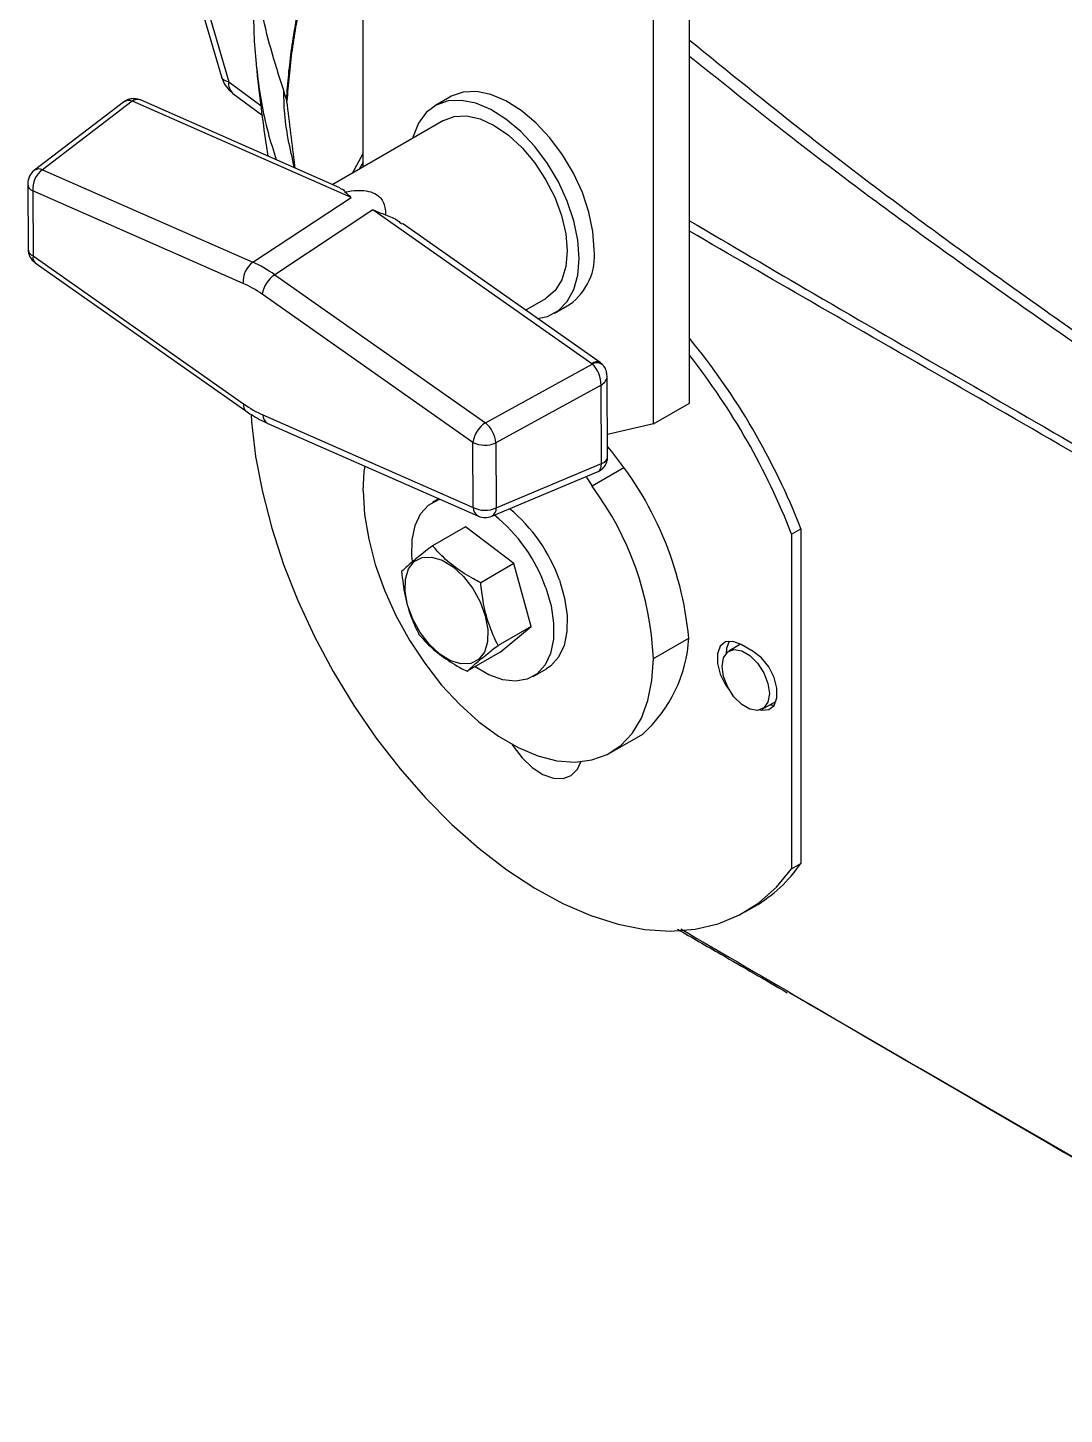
# Model space of a CAD drawing. Extents: x 9.3 to 87.2, y 0.6 to 68.8.
# Drawn here: x 10.31 to 14.1, y 48.03 to 53.1 of the extents above; entities that cross this region are included whole.
import ezdxf

# ---------------------------------------------------------------- set-up
doc = ezdxf.new("R2010")
doc.units = 0
doc.header["$MEASUREMENT"] = 0
doc.layers.add('OBJECT', color=7, linetype='CONTINUOUS')

msp = doc.modelspace()

# ---------------------------------------------------------------- linework, layer by layer
at = {"layer": 'OBJECT'}
for p, q in [((11.5349, 52.5874), (11.5349, 56.4885)), ((12.7278, 51.7242), (12.7278, 55.9525)), ((12.5956, 51.6478), (12.5956, 55.8762)), ((10.8597, 53.4499), (11.0159, 52.9159)), ((10.8862, 53.4336), (11.0428, 52.8982)), ((11.0428, 52.8982), (11.16, 52.8115)), ((11.0582, 52.8561), (11.1645, 52.7774)), ((10.6582, 52.824), (10.3323, 52.5749)), ((10.6895, 52.8274), (10.362, 52.5771)), ((11.4903, 52.4757), (10.6907, 52.827)), ((11.4497, 52.5113), (10.7202, 52.8318)), ((11.8516, 52.8424), (11.7965, 52.8106)), ((11.8277, 52.7565), (11.4232, 52.5229)), ((11.4949, 52.5643), (11.5349, 52.6365)), ((11.5349, 52.605), (11.5202, 52.5789)), ((10.362, 52.5771), (11.1313, 52.239)), ((11.286, 52.5832), (11.2851, 52.591)), ((10.3078, 52.525), (10.3089, 52.2874)), ((10.3261, 52.4998), (10.3272, 52.2621)), ((11.0954, 52.1617), (10.3261, 52.4998)), ((11.1313, 52.239), (11.4903, 52.4757)), ((11.5702, 52.4301), (11.2111, 52.1934)), ((12.3708, 51.8677), (11.5702, 52.4301)), ((12.4009, 51.8721), (11.6779, 52.38)), ((10.3272, 52.2621), (11.0974, 51.721)), ((10.3354, 52.2365), (11.1057, 51.6954)), ((11.2111, 52.1934), (11.9814, 51.6523)), ((11.9355, 51.5807), (11.1652, 52.1218)), ((12.128, 52.0638), (12.2027, 52.1069)), ((12.234, 52.0528), (12.2891, 52.0846)), ((11.9814, 51.6523), (12.3718, 51.8668)), ((12.4042, 51.79), (12.0199, 51.5789)), ((12.4056, 51.503), (12.4042, 51.79)), ((12.4279, 51.5256), (12.4265, 51.8227)), ((11.1673, 51.6811), (11.9366, 51.3431)), ((12.5956, 51.6478), (12.7278, 51.7242)), ((11.1864, 51.6494), (11.9557, 51.3114)), ((12.5956, 51.6478), (12.4275, 51.609)), ((11.9366, 51.3431), (11.9355, 51.5807)), ((12.0199, 51.5789), (12.021, 51.3413)), ((12.021, 51.3413), (12.4056, 51.503)), ((12.4882, 51.4874), (12.3716, 51.42)), ((12.005, 51.311), (12.3942, 51.4747)), ((11.8114, 51.3748), (11.7882, 51.3613)), ((11.9087, 51.2725), (11.7881, 51.2029)), ((12.0849, 51.1375), (11.9087, 51.2725)), ((13.1012, 51.2447), (13.1351, 51.2643)), ((13.1012, 51.2447), (13.1012, 50.0226)), ((13.1351, 51.2643), (13.1351, 50.0422)), ((12.0849, 51.1375), (11.9644, 51.0679)), ((12.1482, 50.9081), (12.0849, 51.1375)), ((12.1482, 50.9081), (12.0277, 50.8385)), ((12.0351, 50.8137), (12.1482, 50.9081)), ((12.5956, 50.7908), (12.7253, 50.8657)), ((12.9144, 50.8435), (12.8718, 50.8176)), ((12.9604, 50.8169), (12.9166, 50.8422)), ((12.0351, 50.8137), (11.9146, 50.7441)), ((12.1556, 50.7248), (12.2051, 50.7534)), ((12.9938, 50.6063), (13.0439, 50.6338)), ((12.4402, 50.4474), (12.5569, 50.5148)), ((13.1012, 50.0226), (13.1351, 50.0422)), ((12.9319, 49.8652), (12.9658, 49.8848))]:
    msp.add_line(p, q, dxfattribs=at)
at = {"layer": 'OBJECT', "flags": 128}
for points in [[(12.3797, 52.2849), (12.3748, 52.3516), (12.36, 52.4218), (12.3359, 52.4934), (12.3033, 52.5641), (12.2633, 52.6315), (12.217, 52.6935), (12.166, 52.7481), (12.1119, 52.7936), (12.0565, 52.8284), (12.0015, 52.8515), (11.9488, 52.8622), (11.8999, 52.86), (11.8566, 52.8452), (11.8516, 52.8424)], [(12.3246, 52.2531), (12.3196, 52.3198), (12.3049, 52.39), (12.2808, 52.4616), (12.2482, 52.5322), (12.2081, 52.5996), (12.1618, 52.6616), (12.1108, 52.7163), (12.0567, 52.7617), (12.0013, 52.7966), (11.9464, 52.8197), (11.8936, 52.8304), (11.8448, 52.8282), (11.8014, 52.8133), (11.7649, 52.7861), (11.7365, 52.7476), (11.717, 52.6989), (11.7151, 52.6914)], [(11.8277, 52.7565), (11.8667, 52.7711), (11.9124, 52.7733), (11.9621, 52.7624), (12.0138, 52.7387), (12.0655, 52.7033), (12.1154, 52.6574), (12.1613, 52.6028), (12.2017, 52.5417), (12.2349, 52.4764), (12.2596, 52.4093), (12.275, 52.3431), (12.2804, 52.2803), (12.2756, 52.2233), (12.2607, 52.1743), (12.2365, 52.1352), (12.2037, 52.1075), (12.2027, 52.1069)], [(12.1717, 52.0332), (12.2081, 52.041), (12.2482, 52.0622), (12.2808, 52.0951), (12.3049, 52.139), (12.3196, 52.1922), (12.3246, 52.2531)], [(11.1243, 51.6827), (11.1262, 51.6551), (11.1412, 51.529), (11.1659, 51.3994), (11.2001, 51.2676), (11.2436, 51.1349), (11.2959, 51.0024), (11.3566, 50.8715), (11.425, 50.7433), (11.5005, 50.6191), (11.5824, 50.5), (11.67, 50.3871), (11.7624, 50.2816), (11.8587, 50.1843), (11.9581, 50.0963), (12.0595, 50.0183), (12.1622, 49.9511), (12.265, 49.8953), (12.367, 49.8514), (12.4673, 49.8199), (12.5649, 49.801), (12.6589, 49.795), (12.7484, 49.8018), (12.8326, 49.8214), (12.9107, 49.8537), (12.9819, 49.8982), (13.0456, 49.9547), (13.1012, 50.0226)], [(11.5349, 51.4031), (11.5387, 51.4739), (11.5412, 51.4935)], [(12.3504, 51.4562), (12.355, 51.4468), (12.3716, 51.42)], [(11.5349, 51.4031), (11.5399, 51.3169), (11.5546, 51.2265), (11.5788, 51.1338), (11.6121, 51.0403), (11.6539, 50.9479), (11.7033, 50.8583), (11.7594, 50.7732), (11.8213, 50.694), (11.8877, 50.6224), (11.9573, 50.5596), (12.0291, 50.5069), (12.1014, 50.4651), (12.1731, 50.4351), (12.2428, 50.4174), (12.3092, 50.4123), (12.3711, 50.4201), (12.4272, 50.4404), (12.4766, 50.473), (12.5184, 50.5172), (12.5517, 50.5722), (12.5759, 50.6369), (12.5906, 50.7103), (12.5956, 50.7908)], [(11.7151, 51.1454), (11.713, 51.1664), (11.7136, 51.2249), (11.7241, 51.2764), (11.7441, 51.319), (11.7729, 51.3509), (11.8093, 51.371), (11.8155, 51.373)], [(11.989, 50.8514), (11.9776, 50.8142), (11.9567, 50.7873), (11.9278, 50.7726), (11.8928, 50.7711), (11.8542, 50.7829), (11.8145, 50.8072), (11.7765, 50.8423), (11.7428, 50.8859), (11.7156, 50.935), (11.6968, 50.9862), (11.6877, 51.0361), (11.6889, 51.0812), (11.7004, 51.1185), (11.7213, 51.1454), (11.7502, 51.1601), (11.7851, 51.1616), (11.8238, 51.1498), (11.8634, 51.1254), (11.9014, 51.0903), (11.9352, 51.0467), (11.9624, 50.9976), (11.9811, 50.9464), (11.9902, 50.8965), (11.989, 50.8514)], [(12.2519, 51.0771), (12.2709, 51.0115), (12.2803, 50.9483), (12.2797, 50.8898), (12.2692, 50.8383), (12.2492, 50.7957), (12.2204, 50.7638), (12.2051, 50.7534)], [(12.2024, 51.0485), (12.2214, 50.9829), (12.2308, 50.9197), (12.2302, 50.8612), (12.2197, 50.8097), (12.1997, 50.7672), (12.1709, 50.7352), (12.1345, 50.7151), (12.0918, 50.7076), (12.0446, 50.713), (11.9945, 50.7311), (11.9438, 50.7609)], [(12.9166, 50.8422), (12.8864, 50.8535), (12.8598, 50.8512), (12.8401, 50.8354), (12.8296, 50.8081), (12.8296, 50.7727), (12.8401, 50.7333), (12.8598, 50.6948), (12.8728, 50.6768)], [(13.0198, 50.6626), (13.0146, 50.6315), (12.9997, 50.6102), (12.9767, 50.6012), (12.9486, 50.6057), (12.9186, 50.623), (12.8904, 50.651), (12.8675, 50.6865), (12.8525, 50.7251), (12.8473, 50.7622), (12.8525, 50.7933), (12.8675, 50.8146), (12.8904, 50.8236), (12.9186, 50.8192), (12.9486, 50.8019), (12.9767, 50.7738), (12.9997, 50.7383), (13.0146, 50.6997), (13.0198, 50.6626)], [(12.8734, 50.8542), (12.8635, 50.8277), (12.8622, 50.8095)], [(12.9848, 50.6027), (12.9907, 50.6015), (13.0173, 50.6039), (13.037, 50.6196), (13.0475, 50.6469), (13.0475, 50.6823), (13.037, 50.7217), (13.0173, 50.7603), (12.9907, 50.7933), (12.9604, 50.8169)], [(13.0217, 50.6216), (13.0246, 50.6211), (13.0376, 50.6205)], [(12.0788, 50.4769), (12.0828, 50.4707), (12.1157, 50.4276), (12.1528, 50.3923), (12.1917, 50.367), (12.23, 50.3533), (12.2653, 50.3521), (12.2953, 50.3635), (12.3182, 50.3867), (12.3307, 50.4135)]]:
    msp.add_lwpolyline(points, dxfattribs=at)
at = {"layer": 'OBJECT'}
for centre, radius, start, end in [((11.0887, 52.8912), 0.0464, 171.2245, 229.087), ((10.7066, 52.8133), 0.0222, 80.9723, 140.5057), ((10.7098, 52.8029), 0.0307, 70.1969, 128.2487), ((10.3703, 52.5253), 0.0625, 127.3911, 180.2682), ((10.4143, 52.5058), 0.0885, 126.2991, 183.8995), ((10.349, 52.5494), 0.0305, 65.009, 123.2183), ((10.3385, 52.528), 0.0308, 185.628, 246.3171), ((10.3714, 52.2876), 0.0625, 180.2682, 234.9112), ((10.3396, 52.2904), 0.0308, 185.628, 246.3174), ((10.3533, 52.2564), 0.0268, 167.6874, 228.0661), ((11.1836, 52.1678), 0.0885, 126.299, 183.8995), ((12.162, 52.2628), 0.2188, 305.5011, 5.8111), ((11.2711, 52.1045), 0.1073, 124.0086, 170.7081), ((10.7537, 50.3396), 2.5546, 21.2192, 39.3967), ((10.7174, 50.3188), 2.5573, 21.2256, 38.1714), ((12.3892, 51.847), 0.0277, 65.0461, 131.7331), ((12.389, 51.8382), 0.0334, 50.3455, 121.1216), ((11.1236, 51.7153), 0.0268, 167.6873, 228.0661), ((11.2031, 51.681), 0.0358, 179.8479, 242.1552), ((12.0414, 51.5634), 0.1073, 124.0086, 170.7081), ((11.9072, 51.5666), 0.1133, 6.2036, 49.1226), ((11.9796, 51.6678), 0.0976, 243.1211, 294.3658), ((11.4649, 50.7428), 1.2664, 5.5703, 40.5116), ((11.4649, 50.7428), 1.1317, 2.4318, 36.7605), ((11.9807, 51.4301), 0.0976, 243.1209, 294.3659), ((11.9731, 51.3435), 0.0365, 180.5994, 241.4037), ((11.9884, 51.3391), 0.0327, 300.6616, 3.74), ((11.6894, 50.8794), 0.5962, 19.3584, 50.3303), ((11.9808, 51.3686), 0.0625, 246.2805, 292.8047), ((11.6423, 50.8521), 0.5936, 19.3183, 51.218), ((12.213, 50.8957), 0.5132, 312.0714, 356.6478), ((12.6991, 50.3415), 0.5289, 300.2852, 325.5299)]:
    msp.add_arc(centre, radius, start, end, dxfattribs=at)
for centre, major_axis, ratio, start_param, end_param in [((11.1327, 52.944), (0.117, 0.0273), 0.346957, 3.160771, 3.758316), ((10.6928, 52.7718), (-0.0319, 0.0541), 0.662604, 5.623927, 6.363), ((10.6854, 52.8235), (0.00747, 0.00117), 0.539922, 0.701074, 0.907197), ((11.1762, 51.8105), (-0.2528, 0.4319), 0.572326, 5.387621, 5.613959), ((11.132, 51.785), (-0.2182, 0.3798), 0.577362, 5.392589, 5.618927), ((12.3655, 51.8642), (0.0075, -0.00031), 0.680138, 0.608151, 0.814274), ((12.3641, 51.8174), (-0.0236, 0.0582), 0.56093, 4.012195, 5.464134), ((12.3641, 51.8174), (0.0622, 0.0087), 0.634146, 5.322439, 6.199576), ((11.1307, 52.0579), (-0.2182, 0.3798), 0.577362, 2.250997, 2.477334), ((12.3654, 51.5303), (-0.0302, 0.055), 0.485032, 3.090696, 3.950315), ((12.3654, 51.5303), (0.0624, -0.0064), 0.502964, 5.461868, 6.337227)]:
    msp.add_ellipse(centre, major_axis=major_axis, ratio=ratio, start_param=start_param, end_param=end_param, dxfattribs=at)
for points, knots in [([(11.2544, 52.8332), (11.2228, 52.9314), (11.1594, 53.1286), (11.1271, 53.4074), (11.1191, 53.5887), (11.1288, 53.6693), (11.129, 53.6709)], [0, 0, 0, 0, 0.353919, 0.710675, 0.994454, 1, 1, 1, 1]), ([(11.2544, 52.8332), (11.2568, 52.8637), (11.2642, 52.9601), (11.286, 53.1173), (11.3282, 53.2955), (11.3843, 53.4464), (11.4534, 53.5644), (11.5022, 53.629), (11.5336, 53.6545), (11.5349, 53.6556)], [0, 0, 0, 0, 0.092532, 0.292887, 0.493577, 0.693614, 0.843419, 0.993192, 1, 1, 1, 1]), ([(11.5349, 53.6449), (11.53, 53.641), (11.4975, 53.6151), (11.4496, 53.5511), (11.384, 53.4378), (11.3291, 53.2899), (11.2871, 53.1117), (11.2655, 52.9546), (11.258, 52.8585), (11.2557, 52.8282)], [0, 0, 0, 0, 0.024817, 0.165183, 0.305586, 0.505868, 0.706829, 0.90747, 1, 1, 1, 1]), ([(11.1448, 53.3105), (11.1401, 53.2597), (11.1285, 53.1345), (11.1434, 52.9346), (11.1718, 52.7526), (11.2063, 52.6464), (11.217, 52.6135)], [0, 0, 0, 0, 0.21721, 0.534976, 0.855941, 1, 1, 1, 1]), ([(12.7278, 53.0506), (12.8678, 52.9371), (13.1712, 52.6911), (13.6617, 52.3215), (14.0191, 52.0693), (14.1979, 51.9431)], [0, 0, 0, 0, 0.299817, 0.649772, 1, 1, 1, 1]), ([(11.1412, 52.9856), (11.1414, 52.984), (11.1454, 52.9279), (11.1575, 52.8298), (11.1726, 52.7121), (11.1826, 52.6483), (11.186, 52.6271)], [0, 0, 0, 0, 0.012927, 0.463977, 0.82173, 1, 1, 1, 1]), ([(14.1783, 51.9138), (13.9983, 52.0391), (13.638, 52.2898), (13.1542, 52.6493), (12.8586, 52.8862), (12.7278, 52.991)], [0, 0, 0, 0, 0.35783, 0.715946, 1, 1, 1, 1]), ([(11.0169, 52.9156), (11.0195, 52.9077), (11.0253, 52.8901), (11.0409, 52.8703), (11.0535, 52.8599), (11.0582, 52.8561)], [0, 0, 0, 0, 0.335611, 0.749881, 1, 1, 1, 1]), ([(11.2833, 52.5844), (11.2672, 52.6539), (11.2455, 52.7479), (11.2447, 52.843), (11.2445, 52.8677)], [0, 0, 0, 0, 0.7403194, 1, 1, 1, 1]), ([(10.7102, 52.8352), (10.703, 52.8362), (10.6897, 52.838), (10.6716, 52.833), (10.6626, 52.8266), (10.6585, 52.8238)], [0, 0, 0, 0, 0.395868, 0.728893, 1, 1, 1, 1]), ([(10.7202, 52.8318), (10.7193, 52.8322), (10.716, 52.8336), (10.7126, 52.8345), (10.7102, 52.8352)], [0, 0, 0, 0, 0.267837, 1, 1, 1, 1]), ([(11.4489, 52.5091), (11.4554, 52.507), (11.4635, 52.5044), (11.467, 52.4976), (11.4677, 52.4962)], [0, 0, 0, 0, 0.804711, 1, 1, 1, 1]), ([(11.4677, 52.4962), (11.483, 52.4986), (11.5065, 52.5022), (11.5414, 52.5012), (11.5714, 52.4946), (11.5944, 52.4794), (11.6132, 52.4532), (11.6166, 52.4296), (11.6158, 52.4125), (11.6158, 52.4117)], [0, 0, 0, 0, 0.1904568, 0.2931937, 0.4466012, 0.600717, 0.7079219, 0.9855305, 1, 1, 1, 1]), ([(11.4677, 52.4962), (11.4751, 52.4899), (11.4826, 52.4834), (11.4902, 52.4758), (11.4903, 52.4757)], [0, 0, 0, 0, 0.982724, 1, 1, 1, 1]), ([(11.5702, 52.4301), (11.5705, 52.43), (11.5857, 52.4245), (11.6009, 52.418), (11.6158, 52.4117)], [0, 0, 0, 0, 0.017276, 1, 1, 1, 1]), ([(11.6158, 52.4117), (11.6321, 52.406), (11.6545, 52.3983), (11.6715, 52.3824), (11.6761, 52.378)], [0, 0, 0, 0, 0.727369, 1, 1, 1, 1]), ([(12.7278, 52.3906), (12.8799, 52.3012), (13.3762, 52.0091), (14.2222, 51.5262), (14.9122, 51.117), (15.2571, 50.9124)], [0, 0, 0, 0, 0.180841, 0.590416, 1, 1, 1, 1]), ([(15.247, 50.8905), (14.9013, 51.0941), (14.21, 51.5013), (13.3675, 51.981), (12.8751, 52.2668), (12.7278, 52.3523)], [0, 0, 0, 0, 0.412047, 0.824134, 1, 1, 1, 1]), ([(12.4103, 51.864), (12.4096, 51.8648), (12.4067, 51.8677), (12.4034, 51.8703), (12.4009, 51.8721)], [0, 0, 0, 0, 0.2629605, 1, 1, 1, 1]), ([(12.4262, 51.8229), (12.4258, 51.8288), (12.425, 51.8416), (12.4178, 51.8554), (12.4118, 51.8623), (12.4103, 51.864)], [0, 0, 0, 0, 0.39225, 0.852939, 1, 1, 1, 1]), ([(11.1057, 51.6954), (11.1123, 51.6909), (11.1387, 51.6727), (11.1659, 51.6594), (11.1864, 51.6494)], [0, 0, 0, 0, 0.249053, 1, 1, 1, 1]), ([(12.3938, 51.4751), (12.3953, 51.4756), (12.4031, 51.4778), (12.4146, 51.488), (12.4247, 51.5042), (12.4284, 51.5179), (12.4277, 51.525), (12.4276, 51.5261)], [0, 0, 0, 0, 0.071246, 0.369331, 0.674327, 0.949406, 1, 1, 1, 1]), ([(11.7881, 51.2029), (11.7705, 51.1892), (11.7347, 51.1615), (11.698, 51.1304), (11.6819, 51.1149), (11.6751, 51.1084)], [0, 0, 0, 0, 0.359917, 0.730732, 1, 1, 1, 1]), ([(11.9644, 51.0679), (11.9553, 51.0726), (11.9228, 51.0896), (11.8702, 51.1227), (11.8219, 51.1646), (11.7972, 51.1925), (11.7881, 51.2029)], [0, 0, 0, 0, 0.128092, 0.458987, 0.79955, 1, 1, 1, 1]), ([(11.6751, 51.1084), (11.6784, 51.0787), (11.6852, 51.0184), (11.7084, 50.9414), (11.7295, 50.8975), (11.7383, 50.879)], [0, 0, 0, 0, 0.3599166, 0.7307321, 1, 1, 1, 1]), ([(12.0277, 50.8385), (12.0159, 50.8634), (11.9922, 50.9139), (11.9724, 50.9928), (11.9668, 51.0457), (11.9644, 51.0679)], [0, 0, 0, 0, 0.3599166, 0.7307321, 1, 1, 1, 1]), ([(11.7383, 50.879), (11.7474, 50.8687), (11.7716, 50.8413), (11.8197, 50.7994), (11.8723, 50.7661), (11.9055, 50.7488), (11.9146, 50.7441)], [0, 0, 0, 0, 0.2004496, 0.5311742, 0.8719082, 1, 1, 1, 1]), ([(11.9146, 50.7441), (11.9239, 50.7529), (11.9427, 50.7708), (11.9828, 50.8039), (12.0144, 50.8282), (12.0277, 50.8385)], [0, 0, 0, 0, 0.359917, 0.730732, 1, 1, 1, 1]), ([(12.6838, 49.8018), (12.7367, 49.7713), (12.8704, 49.6942), (13.0044, 49.6166), (13.0853, 49.5697)], [0, 0, 0, 0, 0.395824, 1, 1, 1, 1]), ([(12.6956, 49.8026), (12.8536, 49.7106), (13.4118, 49.3854), (14.3764, 48.826), (15.2567, 48.326), (15.7363, 48.0561), (15.8154, 48.0115)], [0, 0, 0, 0, 0.152297, 0.538027, 0.92377, 1, 1, 1, 1]), ([(15.8244, 48.001), (15.7455, 48.0455), (15.2668, 48.3154), (14.3884, 48.8146), (13.5536, 49.302), (13.1239, 49.5512), (13.0938, 49.5687)], [0, 0, 0, 0, 0.086934, 0.526919, 0.966805, 1, 1, 1, 1])]:
    msp.add_open_spline(points, degree=3, knots=knots, dxfattribs=at)
for points in [[(11.2557, 52.8282), (11.2554, 52.8299), (11.255, 52.8315), (11.2544, 52.8332)], [(11.2851, 52.591), (11.2753, 52.6699), (11.2655, 52.749), (11.2557, 52.8282)]]:
    msp.add_open_spline(points, degree=3, dxfattribs=at)

doc.saveas('drawing.dxf')
